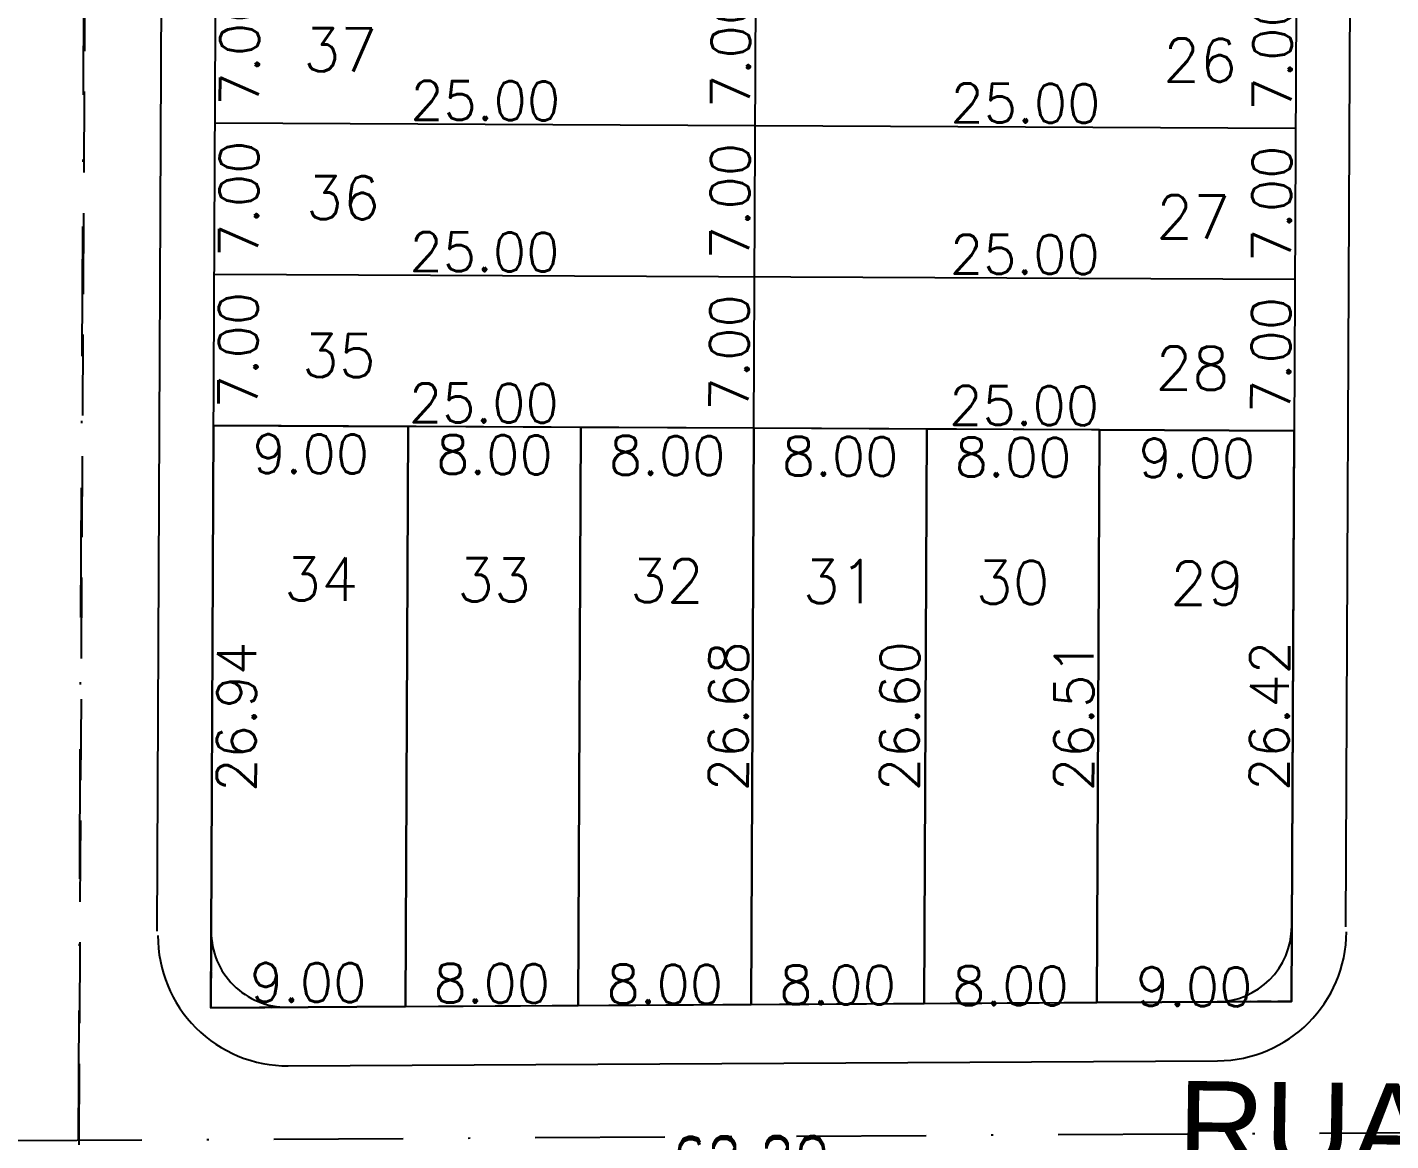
# Model space of a CAD drawing. Header units: millimetres. Extents: x -4430026 to 4783824, y 584 to 9593110.
# Drawn here: x 2057.7 to 2120.8, y 1505 to 1556.5 of the extents above; entities that cross this region are included whole.
import ezdxf
from ezdxf.enums import TextEntityAlignment as Align

# ---------------------------------------------------------------- set-up
doc = ezdxf.new("R2010")
doc.units = ezdxf.units.MM
for name, pattern in [('DASHDOT', [1, 0.5, -0.25, 0, -0.25]), ('HIDDEN', [0.375, 0.25, -0.125]), ('HIDDEN2', [0.1875, 0.125, -0.0625])]:
    doc.linetypes.add(name, pattern=pattern)
for name, color, linetype in [('boundary filipe', 6, 'Continuous'), ('BOUNDARY LOTES', 2, 'Continuous'), ('Calçada', 1, 'Continuous'), ('CANTOS', 9, 'HIDDEN'), ('Cota', 8, 'Continuous'), ('COTAS', 8, 'Continuous'), ('curvas', 4, 'Continuous'), ('Lotes', 2, 'Continuous'), ('Nomes de Ruas', 3, 'Continuous'), ('Numero de lotes', 5, 'Continuous'), ('Projeção', 8, 'HIDDEN2'), ('QUADRA', 4, 'Continuous')]:
    doc.layers.add(name, color=color, linetype=linetype)
doc.styles.add('arcad1', font='romans.shx')
doc.styles.add('ARIAL', font='arial.ttf', dxfattribs={"height": 0.25})
doc.styles.add('ROMANS', font='romans.shx')
doc.dimstyles.new('BOLA100', dxfattribs={"dimscale": 0, "dimtxt": 1.9, "dimasz": 0.18, "dimexe": 0.18, "dimexo": 0.063, "dimgap": 0, "dimtad": 1, "dimzin": 4, "dimdsep": 46, "dimtxsty": 'ROMANS', "dimcen": 0.09, "dimse1": 1, "dimse2": 1, "dimsd1": 1, "dimsd2": 1, "dimclrt": 256, "dimaunit": 1, "dimadec": 4, "dimazin": 0, "dimtfac": 1.2, "dimtix": 1, "dimtmove": 2, "dimatfit": 3, "dimfxl": 1, "dimtvp": 2, "dimtolj": 1, "dimtzin": 4, "dimarcsym": 0})
doc.dimstyles.get("Standard").update_dxf_attribs({"dimtxt": 0.18, "dimasz": 0.18, "dimexe": 0.18, "dimexo": 0.0625, "dimgap": 0.09, "dimtad": 0, "dimtih": 1, "dimtoh": 1, "dimdec": 4, "dimzin": 0, "dimdsep": 46, "dimtxsty": 'Standard', "dimcen": 0.09, "dimadec": 0, "dimazin": 0, "dimtfac": 1, "dimtdec": 4, "dimtofl": 0, "dimtmove": 0, "dimatfit": 3, "dimfxl": 1, "dimtolj": 1, "dimtzin": 0, "dimarcsym": 0})

# ---------------------------------------------------------------- blocks, each defined once
blk = doc.blocks.new('*D14053')
at = {"layer": 'DEFPOINTS', "color": 0, "linetype": 'ByBlock'}
for p in [(2060.026, 1505.026), (1997.823, 1504.664), (2060.035, 1503.321)]:
    blk.add_point(p, dxfattribs=at)
at = {"layer": 'COTAS', "linetype": 'ByBlock', "insert": (2028.929, 1504.09), "char_height": 1.9, "attachment_point": 5, "rotation": 0.33364, "style": 'ROMANS'}
blk.add_mtext('\\A1;62.20', dxfattribs=at)
blk = doc.blocks.new('*D14054')
at = {"layer": 'DEFPOINTS', "color": 0, "linetype": 'ByBlock'}
for p in [(2060.026, 1505.026), (2122.228, 1505.388), (2122.239, 1503.488)]:
    blk.add_point(p, dxfattribs=at)
at = {"layer": 'COTAS', "linetype": 'ByBlock', "insert": (2091.132, 1504.257), "char_height": 1.9, "attachment_point": 5, "rotation": 0.33364, "style": 'ROMANS'}
blk.add_mtext('\\A1;62.20', dxfattribs=at)
blk = doc.blocks.new('*D14067')
at = {"layer": 'DEFPOINTS', "color": 0, "linetype": 'ByBlock'}
for p in [(2061.057, 1722.86), (2060.026, 1505.026), (2062.085, 1505.016)]:
    blk.add_point(p, dxfattribs=at)
at = {"layer": 'COTAS', "linetype": 'ByBlock', "insert": (2061.651, 1613.937), "char_height": 1.9, "attachment_point": 5, "rotation": 89.72858, "style": 'ROMANS'}
blk.add_mtext('\\A1;217.84', dxfattribs=at)
blk = doc.blocks.new('*D14199')
at = {"layer": 'DEFPOINTS', "color": 0, "linetype": 'ByBlock'}
for p in [(2060.026, 1505.026), (2122.228, 1505.388), (2122.24, 1503.38)]:
    blk.add_point(p, dxfattribs=at)
at = {"layer": 'COTAS', "linetype": 'ByBlock', "insert": (2091.133, 1504.149), "char_height": 1.9, "attachment_point": 5, "rotation": 0.33364, "style": 'ROMANS'}
blk.add_mtext('\\A1;62.20', dxfattribs=at)
blk = doc.blocks.new('*D14203')
at = {"layer": 'DEFPOINTS', "color": 0, "linetype": 'ByBlock'}
for p in [(2060.026, 1505.026), (1997.823, 1504.664), (2060.037, 1503.017)]:
    blk.add_point(p, dxfattribs=at)
at = {"layer": 'COTAS', "linetype": 'ByBlock', "insert": (2028.93, 1503.786), "char_height": 1.9, "attachment_point": 5, "rotation": 0.33364, "style": 'ROMANS'}
blk.add_mtext('\\A1;62.20', dxfattribs=at)
blk = doc.blocks.new('*D14298')
at = {"layer": 'DEFPOINTS', "color": 0, "linetype": 'ByBlock'}
for p in [(2062.127, 1948.736), (2061.87, 1895.48), (2057.086, 1890.812), (2061.84, 1888.041), (2060.026, 1505.026)]:
    blk.add_point(p, dxfattribs=at)
at = {"layer": 'COTAS', "linetype": 'ByBlock', "insert": (2055.206, 1888.07), "char_height": 1.9, "attachment_point": 5, "rotation": 89.75016, "style": 'ROMANS'}
blk.add_mtext('\\A1;179°57\'25"', dxfattribs=at)
blk = doc.blocks.new('*D9647')
at = {"layer": 'DEFPOINTS', "color": 0}
for p in [(2066.277, 1537.088), (2091.277, 1536.969), (2091.27, 1535.493)]:
    blk.add_point(p, dxfattribs=at)
at = {"layer": 'Cota', "color": 41, "insert": (2078.787, 1539.152), "char_height": 1.8, "attachment_point": 5, "rotation": 359.72858, "style": 'ROMANS'}
blk.add_mtext('\\A1;25.00', dxfattribs=at)
blk = doc.blocks.new('*D9648')
at = {"layer": 'DEFPOINTS', "color": 0}
for p in [(2091.277, 1536.969), (2116.277, 1536.851), (2116.27, 1535.375)]:
    blk.add_point(p, dxfattribs=at)
at = {"layer": 'Cota', "color": 41, "insert": (2103.787, 1539.034), "char_height": 1.8, "attachment_point": 5, "rotation": 359.72858, "style": 'ROMANS'}
blk.add_mtext('\\A1;25.00', dxfattribs=at)
blk = doc.blocks.new('*D9649')
at = {"layer": 'DEFPOINTS', "color": 0}
for p in [(2066.311, 1544.087), (2091.31, 1543.969), (2091.303, 1542.493)]:
    blk.add_point(p, dxfattribs=at)
at = {"layer": 'Cota', "color": 41, "insert": (2078.821, 1546.152), "char_height": 1.8, "attachment_point": 5, "rotation": 359.72858, "style": 'ROMANS'}
blk.add_mtext('\\A1;25.00', dxfattribs=at)
blk = doc.blocks.new('*D9650')
at = {"layer": 'DEFPOINTS', "color": 0}
for p in [(2091.31, 1543.969), (2116.31, 1543.851), (2116.303, 1542.375)]:
    blk.add_point(p, dxfattribs=at)
at = {"layer": 'Cota', "color": 41, "insert": (2103.82, 1546.034), "char_height": 1.8, "attachment_point": 5, "rotation": 359.72858, "style": 'ROMANS'}
blk.add_mtext('\\A1;25.00', dxfattribs=at)
blk = doc.blocks.new('*D9651')
at = {"layer": 'DEFPOINTS', "color": 0}
for p in [(2066.344, 1551.087), (2091.344, 1550.969), (2091.337, 1549.493)]:
    blk.add_point(p, dxfattribs=at)
at = {"layer": 'Cota', "color": 41, "insert": (2078.854, 1553.152), "char_height": 1.8, "attachment_point": 5, "rotation": 359.72858, "style": 'ROMANS'}
blk.add_mtext('\\A1;25.00', dxfattribs=at)
blk = doc.blocks.new('*D9652')
at = {"layer": 'DEFPOINTS', "color": 0}
for p in [(2091.344, 1550.969), (2116.343, 1550.851), (2116.336, 1549.375)]:
    blk.add_point(p, dxfattribs=at)
at = {"layer": 'Cota', "color": 41, "insert": (2103.853, 1553.034), "char_height": 1.8, "attachment_point": 5, "rotation": 359.72858, "style": 'ROMANS'}
blk.add_mtext('\\A1;25.00', dxfattribs=at)
blk = doc.blocks.new('*D9674')
at = {"layer": 'DEFPOINTS', "color": 0}
for p in [(2066.382, 1559.106), (2066.349, 1552.106), (2071.068, 1552.084)]:
    blk.add_point(p, dxfattribs=at)
at = {"layer": 'Cota', "color": 41, "insert": (2067.485, 1555.601), "char_height": 1.8, "attachment_point": 5, "rotation": 89.72858, "style": 'ROMANS'}
blk.add_mtext('\\A1;7.00', dxfattribs=at)
blk = doc.blocks.new('*D9675')
at = {"layer": 'DEFPOINTS', "color": 0}
for p in [(2066.349, 1552.106), (2066.315, 1545.106), (2071.035, 1545.084)]:
    blk.add_point(p, dxfattribs=at)
at = {"layer": 'Cota', "color": 41, "insert": (2067.452, 1548.601), "char_height": 1.8, "attachment_point": 5, "rotation": 89.72858, "style": 'ROMANS'}
blk.add_mtext('\\A1;7.00', dxfattribs=at)
blk = doc.blocks.new('*D9676')
at = {"layer": 'DEFPOINTS', "color": 0}
for p in [(2066.315, 1545.106), (2066.282, 1538.106), (2071.002, 1538.084)]:
    blk.add_point(p, dxfattribs=at)
at = {"layer": 'Cota', "color": 41, "insert": (2067.418, 1541.601), "char_height": 1.8, "attachment_point": 5, "rotation": 89.72858, "style": 'ROMANS'}
blk.add_mtext('\\A1;7.00', dxfattribs=at)
blk = doc.blocks.new('*D9677')
at = {"layer": 'DEFPOINTS', "color": 0}
for p in [(2066.282, 1538.106), (2066.155, 1511.162), (2070.874, 1511.139)]:
    blk.add_point(p, dxfattribs=at)
at = {"layer": 'Cota', "color": 41, "insert": (2067.338, 1524.629), "char_height": 1.8, "attachment_point": 5, "rotation": 89.72858, "style": 'ROMANS'}
blk.add_mtext('\\A1;26.94', dxfattribs=at)
blk = doc.blocks.new('*D9678')
at = {"layer": 'DEFPOINTS', "color": 0}
for p in [(2091.282, 1537.988), (2091.156, 1511.307), (2093.644, 1511.295)]:
    blk.add_point(p, dxfattribs=at)
at = {"layer": 'Cota', "color": 41, "insert": (2090.108, 1524.653), "char_height": 1.8, "attachment_point": 5, "rotation": 89.72858, "style": 'ROMANS'}
blk.add_mtext('\\A1;26.68', dxfattribs=at)
blk = doc.blocks.new('*D9679')
at = {"layer": 'DEFPOINTS', "color": 0}
for p in [(2099.282, 1537.95), (2099.156, 1511.354), (2101.565, 1511.342)]:
    blk.add_point(p, dxfattribs=at)
at = {"layer": 'Cota', "color": 41, "insert": (2098.028, 1524.657), "char_height": 1.8, "attachment_point": 5, "rotation": 89.72858, "style": 'ROMANS'}
blk.add_mtext('\\A1;26.60', dxfattribs=at)
blk = doc.blocks.new('*D9680')
at = {"layer": 'DEFPOINTS', "color": 0}
for p in [(2107.282, 1537.912), (2107.156, 1511.4), (2109.627, 1511.389)]:
    blk.add_point(p, dxfattribs=at)
at = {"layer": 'Cota', "color": 41, "insert": (2106.09, 1524.661), "char_height": 1.8, "attachment_point": 5, "rotation": 89.72858, "style": 'ROMANS'}
blk.add_mtext('\\A1;26.51', dxfattribs=at)
blk = doc.blocks.new('*D9681')
at = {"layer": 'DEFPOINTS', "color": 0}
for p in [(2116.282, 1537.869), (2116.157, 1511.453), (2118.677, 1511.441)]:
    blk.add_point(p, dxfattribs=at)
at = {"layer": 'Cota', "color": 41, "insert": (2115.139, 1524.666), "char_height": 1.8, "attachment_point": 5, "rotation": 89.72858, "style": 'ROMANS'}
blk.add_mtext('\\A1;26.42', dxfattribs=at)
blk = doc.blocks.new('*D9700')
at = {"layer": 'DEFPOINTS', "color": 0}
for p in [(2066.282, 1538.106), (2075.282, 1538.063), (2075.259, 1533.18)]:
    blk.add_point(p, dxfattribs=at)
at = {"layer": 'Cota', "color": 41, "insert": (2070.776, 1536.801), "char_height": 1.8, "attachment_point": 5, "rotation": 359.72858, "style": 'ROMANS'}
blk.add_mtext('\\A1;9.00', dxfattribs=at)
blk = doc.blocks.new('*D9701')
at = {"layer": 'DEFPOINTS', "color": 0}
for p in [(2075.282, 1538.063), (2083.282, 1538.026), (2083.259, 1533.142)]:
    blk.add_point(p, dxfattribs=at)
at = {"layer": 'Cota', "color": 41, "insert": (2079.276, 1536.761), "char_height": 1.8, "attachment_point": 5, "rotation": 359.72858, "style": 'ROMANS'}
blk.add_mtext('\\A1;8.00', dxfattribs=at)
blk = doc.blocks.new('*D9702')
at = {"layer": 'DEFPOINTS', "color": 0}
for p in [(2083.282, 1538.026), (2091.282, 1537.988), (2091.259, 1533.104)]:
    blk.add_point(p, dxfattribs=at)
at = {"layer": 'Cota', "color": 41, "insert": (2087.276, 1536.723), "char_height": 1.8, "attachment_point": 5, "rotation": 359.72858, "style": 'ROMANS'}
blk.add_mtext('\\A1;8.00', dxfattribs=at)
blk = doc.blocks.new('*D9703')
at = {"layer": 'DEFPOINTS', "color": 0}
for p in [(2091.282, 1537.988), (2099.282, 1537.95), (2099.259, 1533.066)]:
    blk.add_point(p, dxfattribs=at)
at = {"layer": 'Cota', "color": 41, "insert": (2095.276, 1536.685), "char_height": 1.8, "attachment_point": 5, "rotation": 359.72858, "style": 'ROMANS'}
blk.add_mtext('\\A1;8.00', dxfattribs=at)
blk = doc.blocks.new('*D9704')
at = {"layer": 'DEFPOINTS', "color": 0}
for p in [(2099.282, 1537.95), (2107.282, 1537.912), (2107.259, 1533.029)]:
    blk.add_point(p, dxfattribs=at)
at = {"layer": 'Cota', "color": 41, "insert": (2103.276, 1536.647), "char_height": 1.8, "attachment_point": 5, "rotation": 359.72858, "style": 'ROMANS'}
blk.add_mtext('\\A1;8.00', dxfattribs=at)
blk = doc.blocks.new('*D9705')
at = {"layer": 'DEFPOINTS', "color": 0}
for p in [(2107.282, 1537.912), (2116.282, 1537.869), (2116.259, 1532.986)]:
    blk.add_point(p, dxfattribs=at)
at = {"layer": 'Cota', "color": 41, "insert": (2111.776, 1536.607), "char_height": 1.8, "attachment_point": 5, "rotation": 359.72858, "style": 'ROMANS'}
blk.add_mtext('\\A1;9.00', dxfattribs=at)
blk = doc.blocks.new('*D9706')
at = {"layer": 'DEFPOINTS', "color": 0}
for p in [(2066.155, 1511.162), (2075.155, 1511.214), (2075.143, 1508.708)]:
    blk.add_point(p, dxfattribs=at)
at = {"layer": 'Cota', "color": 41, "insert": (2070.66, 1512.329), "char_height": 1.8, "attachment_point": 5, "rotation": 359.72858, "style": 'ROMANS'}
blk.add_mtext('\\A1;9.00', dxfattribs=at)
blk = doc.blocks.new('*D9707')
at = {"layer": 'DEFPOINTS', "color": 0}
for p in [(2075.155, 1511.214), (2083.155, 1511.261), (2083.143, 1508.67)]:
    blk.add_point(p, dxfattribs=at)
at = {"layer": 'Cota', "color": 41, "insert": (2079.16, 1512.289), "char_height": 1.8, "attachment_point": 5, "rotation": 359.72858, "style": 'ROMANS'}
blk.add_mtext('\\A1;8.00', dxfattribs=at)
blk = doc.blocks.new('*D9708')
at = {"layer": 'DEFPOINTS', "color": 0}
for p in [(2083.155, 1511.261), (2091.156, 1511.307), (2091.143, 1508.632)]:
    blk.add_point(p, dxfattribs=at)
at = {"layer": 'Cota', "color": 41, "insert": (2087.16, 1512.251), "char_height": 1.8, "attachment_point": 5, "rotation": 359.72858, "style": 'ROMANS'}
blk.add_mtext('\\A1;8.00', dxfattribs=at)
blk = doc.blocks.new('*D9709')
at = {"layer": 'DEFPOINTS', "color": 0}
for p in [(2091.156, 1511.307), (2099.156, 1511.354), (2099.143, 1508.594)]:
    blk.add_point(p, dxfattribs=at)
at = {"layer": 'Cota', "color": 41, "insert": (2095.16, 1512.213), "char_height": 1.8, "attachment_point": 5, "rotation": 359.72858, "style": 'ROMANS'}
blk.add_mtext('\\A1;8.00', dxfattribs=at)
blk = doc.blocks.new('*D9710')
at = {"layer": 'DEFPOINTS', "color": 0}
for p in [(2099.156, 1511.354), (2107.156, 1511.4), (2107.143, 1508.557)]:
    blk.add_point(p, dxfattribs=at)
at = {"layer": 'Cota', "color": 41, "insert": (2103.16, 1512.175), "char_height": 1.8, "attachment_point": 5, "rotation": 359.72858, "style": 'ROMANS'}
blk.add_mtext('\\A1;8.00', dxfattribs=at)
blk = doc.blocks.new('*D9711')
at = {"layer": 'DEFPOINTS', "color": 0}
for p in [(2107.156, 1511.4), (2116.157, 1511.453), (2116.143, 1508.514)]:
    blk.add_point(p, dxfattribs=at)
at = {"layer": 'Cota', "color": 41, "insert": (2111.66, 1512.135), "char_height": 1.8, "attachment_point": 5, "rotation": 359.72858, "style": 'ROMANS'}
blk.add_mtext('\\A1;9.00', dxfattribs=at)
blk = doc.blocks.new('*D9731')
at = {"layer": 'DEFPOINTS', "color": 0}
for p in [(2089.11, 1558.998), (2089.077, 1551.998), (2093.796, 1551.976)]:
    blk.add_point(p, dxfattribs=at)
at = {"layer": 'Cota', "color": 41, "insert": (2090.213, 1555.493), "char_height": 1.8, "attachment_point": 5, "rotation": 89.72858, "style": 'ROMANS'}
blk.add_mtext('\\A1;7.00', dxfattribs=at)
blk = doc.blocks.new('*D9732')
at = {"layer": 'DEFPOINTS', "color": 0}
for p in [(2089.077, 1551.998), (2089.044, 1544.998), (2093.763, 1544.976)]:
    blk.add_point(p, dxfattribs=at)
at = {"layer": 'Cota', "color": 41, "insert": (2090.18, 1548.493), "char_height": 1.8, "attachment_point": 5, "rotation": 89.72858, "style": 'ROMANS'}
blk.add_mtext('\\A1;7.00', dxfattribs=at)
blk = doc.blocks.new('*D9733')
at = {"layer": 'DEFPOINTS', "color": 0}
for p in [(2089.044, 1544.998), (2089.01, 1537.998), (2093.73, 1537.976)]:
    blk.add_point(p, dxfattribs=at)
at = {"layer": 'Cota', "color": 41, "insert": (2090.146, 1541.493), "char_height": 1.8, "attachment_point": 5, "rotation": 89.72858, "style": 'ROMANS'}
blk.add_mtext('\\A1;7.00', dxfattribs=at)
blk = doc.blocks.new('*D9753')
at = {"layer": 'DEFPOINTS', "color": 0}
for p in [(2114.176, 1558.879), (2114.143, 1551.88), (2118.862, 1551.857)]:
    blk.add_point(p, dxfattribs=at)
at = {"layer": 'Cota', "color": 41, "insert": (2115.279, 1555.374), "char_height": 1.8, "attachment_point": 5, "rotation": 89.72858, "style": 'ROMANS'}
blk.add_mtext('\\A1;7.00', dxfattribs=at)
blk = doc.blocks.new('*D9754')
at = {"layer": 'DEFPOINTS', "color": 0}
for p in [(2114.143, 1551.88), (2114.11, 1544.88), (2118.829, 1544.857)]:
    blk.add_point(p, dxfattribs=at)
at = {"layer": 'Cota', "color": 41, "insert": (2115.246, 1548.374), "char_height": 1.8, "attachment_point": 5, "rotation": 89.72858, "style": 'ROMANS'}
blk.add_mtext('\\A1;7.00', dxfattribs=at)
blk = doc.blocks.new('*D9755')
at = {"layer": 'DEFPOINTS', "color": 0}
for p in [(2114.11, 1544.88), (2114.077, 1537.88), (2118.796, 1537.857)]:
    blk.add_point(p, dxfattribs=at)
at = {"layer": 'Cota', "color": 41, "insert": (2115.213, 1541.374), "char_height": 1.8, "attachment_point": 5, "rotation": 89.72858, "style": 'ROMANS'}
blk.add_mtext('\\A1;7.00', dxfattribs=at)
blk = doc.blocks.new('*D8600')
at = {"layer": 'DEFPOINTS', "color": 0, "linetype": 'ByBlock'}
for p in [(2061.057, 1722.86), (2060.026, 1505.026), (2062.085, 1505.016)]:
    blk.add_point(p, dxfattribs=at)
at = {"layer": 'COTAS', "linetype": 'ByBlock', "insert": (2061.651, 1613.937), "char_height": 1.9, "attachment_point": 5, "rotation": 89.72858, "style": 'ROMANS'}
blk.add_mtext('\\A1;217.84', dxfattribs=at)

msp = doc.modelspace()

# ---------------------------------------------------------------- linework, layer by layer
at = {"layer": 'boundary filipe', "elevation": 2.439}
msp.add_lwpolyline([(2066.155, 1511.162), (2067.108, 1712.381), (2117.107, 1712.144), (2116.157, 1511.453), (2066.155, 1511.162)], dxfattribs=at)
at = {"layer": 'BOUNDARY LOTES', "elevation": 2.439}
for points in [[(2075.282, 1538.063), (2066.282, 1538.106), (2066.155, 1511.162), (2075.155, 1511.214)], [(2066.282, 1538.106), (2075.281, 1538.063), (2075.154, 1511.214), (2066.155, 1511.162)], [(2083.282, 1538.026), (2075.282, 1538.063), (2075.154, 1511.214), (2083.155, 1511.261)], [(2083.282, 1538.026), (2075.282, 1538.063), (2075.155, 1511.214), (2083.155, 1511.261)], [(2091.282, 1537.988), (2083.282, 1538.026), (2083.155, 1511.261), (2091.155, 1511.307)], [(2091.282, 1537.988), (2083.282, 1538.026), (2083.155, 1511.261), (2091.155, 1511.307)], [(2099.282, 1537.95), (2091.282, 1537.988), (2091.156, 1511.307), (2099.156, 1511.354)], [(2099.282, 1537.95), (2091.282, 1537.988), (2091.156, 1511.307), (2099.156, 1511.354)], [(2107.282, 1537.912), (2099.282, 1537.95), (2099.156, 1511.354), (2107.156, 1511.4)], [(2107.282, 1537.912), (2099.282, 1537.95), (2099.156, 1511.354), (2107.156, 1511.4)], [(2116.282, 1537.869), (2107.282, 1537.912), (2107.156, 1511.4), (2116.155, 1511.453)], [(2107.282, 1537.912), (2116.28, 1537.869), (2116.155, 1511.453), (2107.157, 1511.4)]]:
    msp.add_lwpolyline(points, close=True, dxfattribs=at)
at = {"layer": 'Calçada'}
for p, q in [((2063.671, 1514.711, 2.439), (2064.591, 1708.893, 2.439)), ((2118.673, 1514.904, 2.439), (2119.591, 1708.632, 2.439))]:
    msp.add_line(p, q, dxfattribs=at)
at = {"layer": 'Calçada', "lineweight": -3}
msp.add_line((2069.736, 1508.473), (2112.738, 1508.706), dxfattribs=at)
msp.add_line((2069.736, 1508.473), (2112.738, 1508.706), dxfattribs=at)
for centre, start, end in [((2069.704, 1514.473), 179.70531, 270.31037), ((2069.704, 1514.473), 179.70531, 270.31037), ((2112.705, 1514.706), 270.31037, 359.70531), ((2112.705, 1514.706), 270.31037, 359.70531)]:
    msp.add_arc(centre, 6, start, end, dxfattribs=at)
at = {"layer": 'CANTOS', "ltscale": 2.5, "elevation": 2.439}
for points in [[(2066.171, 1514.699), (2066.155, 1511.162), (2069.655, 1511.182)], [(2116.173, 1514.916), (2116.157, 1511.453), (2112.693, 1511.433)]]:
    msp.add_lwpolyline(points, dxfattribs=at)
at = {"layer": 'curvas'}
for centre, start, end in [((2069.671, 1514.682, 2.439), 179.72858, 270.33364), ((2112.673, 1514.933, 2.439), 270.33364, 359.72858)]:
    msp.add_arc(centre, 3.5, start, end, dxfattribs=at)
at = {"layer": 'Lotes'}
for p, q in [((2091.156, 1511.307, 2.439), (2092.108, 1712.262, 2.439)), ((2116.348, 1551.869, 2.439), (2066.349, 1552.106, 2.439)), ((2116.315, 1544.869, 2.439), (2066.315, 1545.106, 2.439)), ((2116.282, 1537.869, 2.439), (2066.282, 1538.106, 2.439)), ((2116.282, 1537.869, 2.439), (2066.282, 1538.106, 2.439)), ((2075.155, 1511.214, 2.439), (2075.282, 1538.063, 2.439)), ((2083.155, 1511.261, 2.439), (2083.282, 1538.026, 2.439)), ((2099.156, 1511.354, 2.439), (2099.282, 1537.95, 2.439)), ((2107.156, 1511.4, 2.439), (2107.282, 1537.912, 2.439))]:
    msp.add_line(p, q, dxfattribs=at)
at = {"layer": 'Projeção', "linetype": 'DASHDOT', "ltscale": 12}
for p, q in [((2060.026, 1505.026, 2.439), (2062.127, 1948.736, 2.439)), ((1669.767, 1502.753, 2.439), (2314.916, 1506.51, 2.439))]:
    msp.add_line(p, q, dxfattribs=at)
at = {"layer": 'Projeção', "linetype": 'HIDDEN', "ltscale": 15}
msp.add_line((2060.054, 1504.821, 103.708), (2060.581, 1607.29, 103.708), dxfattribs=at)
at = {"layer": 'QUADRA', "elevation": 2.439}
msp.add_lwpolyline([(2066.155, 1511.162), (2067.108, 1712.381), (2117.107, 1712.144), (2116.157, 1511.453), (2066.155, 1511.162)], dxfattribs=at)

# ---------------------------------------------------------------- texts
at = {"layer": 'Nomes de Ruas', "extrusion": (-0.084173, 0.020544, 0.996239), "style": 'ARIAL'}
msp.add_text('RUA 36  .', height=4, rotation=102.96746, dxfattribs=at).set_placement((-1966.068, 1699.012, -147.764), align=Align.MIDDLE_CENTER)
at = {"layer": 'Numero de lotes', "style": 'arcad1'}
for s, p in [('37', (2072.145, 1555.504, 2.439)), ('26', (2111.933, 1555.024, 2.439)), ('36', (2072.265, 1548.656, 2.439)), ('27', (2111.61, 1547.767, 2.439)), ('35', (2072.078, 1541.354, 2.439)), ('28', (2111.577, 1540.767, 2.439)), ('34', (2071.259, 1531.004, 2.439)), ('33', (2079.259, 1530.966, 2.439)), ('32', (2087.259, 1530.928, 2.439)), ('31', (2095.259, 1530.89, 2.439)), ('30', (2103.258, 1530.852, 2.439)), ('29', (2112.258, 1530.81, 2.439))]:
    msp.add_text(s, height=2, rotation=359.72858, dxfattribs=at).set_placement(p, align=Align.MIDDLE_CENTER)

# ---------------------------------------------------------------- dimensions: what is measured, and where the dimension line sits
at = {"layer": 'Cota'}
for base, p1, p2, angle, picture, middle in [((2071.068, 1552.084, 2.439), (2066.382, 1559.106, 2.439), (2066.349, 1552.106, 2.439), 89.72858, '*D9674', (2067.485, 1555.601, 2.439)), ((2093.796, 1551.976, 2.439), (2089.11, 1558.998, 2.439), (2089.077, 1551.998, 2.439), 89.72858, '*D9731', (2090.213, 1555.493, 2.439)), ((2118.862, 1551.857, 2.439), (2114.176, 1558.879, 2.439), (2114.143, 1551.88, 2.439), 89.72858, '*D9753', (2115.279, 1555.374, 2.439)), ((2116.336, 1549.375, 2.439), (2091.344, 1550.969, 2.439), (2116.343, 1550.851, 2.439), 179.72858, '*D9652', (2103.853, 1553.034, 2.439)), ((2071.035, 1545.084, 2.439), (2066.349, 1552.106, 2.439), (2066.315, 1545.106, 2.439), 89.72858, '*D9675', (2067.452, 1548.601, 2.439)), ((2093.763, 1544.976, 2.439), (2089.077, 1551.998, 2.439), (2089.044, 1544.998, 2.439), 89.72858, '*D9732', (2090.18, 1548.493, 2.439)), ((2118.829, 1544.857, 2.439), (2114.143, 1551.88, 2.439), (2114.11, 1544.88, 2.439), 89.72858, '*D9754', (2115.246, 1548.374, 2.439)), ((2116.303, 1542.375, 2.439), (2091.31, 1543.969, 2.439), (2116.31, 1543.851, 2.439), 179.72858, '*D9650', (2103.82, 1546.034, 2.439)), ((2071.002, 1538.084, 2.439), (2066.315, 1545.106, 2.439), (2066.282, 1538.106, 2.439), 89.72858, '*D9676', (2067.418, 1541.601, 2.439)), ((2093.73, 1537.976, 2.439), (2089.044, 1544.998, 2.439), (2089.01, 1537.998, 2.439), 89.72858, '*D9733', (2090.146, 1541.493, 2.439)), ((2118.796, 1537.857, 2.439), (2114.11, 1544.88, 2.439), (2114.077, 1537.88, 2.439), 89.72858, '*D9755', (2115.213, 1541.374, 2.439)), ((2116.27, 1535.375, 2.439), (2091.277, 1536.969, 2.439), (2116.277, 1536.851, 2.439), 179.72858, '*D9648', (2103.787, 1539.034, 2.439)), ((2070.874, 1511.139, 2.439), (2066.282, 1538.106, 2.439), (2066.155, 1511.162, 2.439), 89.72858, '*D9677', (2067.338, 1524.629, 2.439)), ((2075.259, 1533.18, 2.439), (2066.282, 1538.106, 2.439), (2075.282, 1538.063, 2.439), 359.72858, '*D9700', (2070.776, 1536.801, 2.439)), ((2083.259, 1533.142, 2.439), (2075.282, 1538.063, 2.439), (2083.282, 1538.026, 2.439), 359.72858, '*D9701', (2079.276, 1536.761, 2.439)), ((2091.259, 1533.104, 2.439), (2083.282, 1538.026, 2.439), (2091.282, 1537.988, 2.439), 359.72858, '*D9702', (2087.276, 1536.723, 2.439)), ((2093.644, 1511.295, 2.439), (2091.282, 1537.988, 2.439), (2091.156, 1511.307, 2.439), 89.72858, '*D9678', (2090.108, 1524.653, 2.439)), ((2099.259, 1533.066, 2.439), (2091.282, 1537.988, 2.439), (2099.282, 1537.95, 2.439), 359.72858, '*D9703', (2095.276, 1536.685, 2.439)), ((2101.565, 1511.342, 2.439), (2099.282, 1537.95, 2.439), (2099.156, 1511.354, 2.439), 89.72858, '*D9679', (2098.028, 1524.657, 2.439)), ((2107.259, 1533.029, 2.439), (2099.282, 1537.95, 2.439), (2107.282, 1537.912, 2.439), 359.72858, '*D9704', (2103.276, 1536.647, 2.439)), ((2109.627, 1511.389, 2.439), (2107.282, 1537.912, 2.439), (2107.156, 1511.4, 2.439), 89.72858, '*D9680', (2106.09, 1524.661, 2.439)), ((2116.259, 1532.986, 2.439), (2107.282, 1537.912, 2.439), (2116.282, 1537.869, 2.439), 359.72858, '*D9705', (2111.776, 1536.607, 2.439)), ((2118.677, 1511.441, 2.439), (2116.282, 1537.869, 2.439), (2116.157, 1511.453, 2.439), 89.72858, '*D9681', (2115.139, 1524.666, 2.439)), ((2075.143, 1508.708, 2.439), (2066.155, 1511.162, 2.439), (2075.155, 1511.214, 2.439), 359.72858, '*D9706', (2070.66, 1512.329, 2.439)), ((2083.143, 1508.67, 2.439), (2075.155, 1511.214, 2.439), (2083.155, 1511.261, 2.439), 359.72858, '*D9707', (2079.16, 1512.289, 2.439)), ((2091.143, 1508.632, 2.439), (2083.155, 1511.261, 2.439), (2091.156, 1511.307, 2.439), 359.72858, '*D9708', (2087.16, 1512.251, 2.439)), ((2099.143, 1508.594, 2.439), (2091.156, 1511.307, 2.439), (2099.156, 1511.354, 2.439), 359.72858, '*D9709', (2095.16, 1512.213, 2.439)), ((2107.143, 1508.557, 2.439), (2099.156, 1511.354, 2.439), (2107.156, 1511.4, 2.439), 359.72858, '*D9710', (2103.16, 1512.175, 2.439)), ((2116.143, 1508.514, 2.439), (2107.156, 1511.4, 2.439), (2116.157, 1511.453, 2.439), 359.72858, '*D9711', (2111.66, 1512.135, 2.439))]:
    dim = msp.add_linear_dim(base=base, p1=p1, p2=p2, angle=angle, dimstyle='Standard', override={"dimtxt": 1.8, "dimexo": 0.063, "dimgap": 0, "dimtih": 0, "dimtoh": 0, "dimdec": 2, "dimzin": 4, "dimtxsty": 'ROMANS', "dimse1": 1, "dimse2": 1, "dimsd1": 1, "dimsd2": 1, "dimclrt": 41, "dimtfac": 1.2, "dimtdec": 2, "dimtix": 1, "dimtofl": 1, "dimtmove": 2, "dimfxl": 0.18, "dimfxlon": 1, "dimtvp": 2, "dimtzin": 4}, dxfattribs=at)
    dim.commit()
    dim.dimension.update_dxf_attribs({"geometry": picture, "text_midpoint": middle})
for p1, p2, picture, middle in [((2066.344, 1551.087, 2.439), (2091.344, 1550.969, 2.439), '*D9651', (2078.854, 1553.152, 2.439)), ((2066.311, 1544.087, 2.439), (2091.31, 1543.969, 2.439), '*D9649', (2078.821, 1546.152, 2.439)), ((2066.277, 1537.088, 2.439), (2091.277, 1536.969, 2.439), '*D9647', (2078.787, 1539.152, 2.439))]:
    dim = msp.add_aligned_dim(p1=p1, p2=p2, distance=-1.476, dimstyle='Standard', override={"dimtxt": 1.8, "dimexo": 0.063, "dimgap": 0, "dimtih": 0, "dimtoh": 0, "dimdec": 2, "dimzin": 4, "dimtxsty": 'ROMANS', "dimse1": 1, "dimse2": 1, "dimsd1": 1, "dimsd2": 1, "dimclrt": 41, "dimtfac": 1.2, "dimtdec": 2, "dimtix": 1, "dimtofl": 1, "dimtmove": 2, "dimfxl": 0.18, "dimfxlon": 1, "dimtvp": 2, "dimtzin": 4}, dxfattribs=at)
    dim.commit()
    dim.dimension.update_dxf_attribs({"geometry": picture, "text_midpoint": middle})
at = {"layer": 'COTAS', "linetype": 'ByBlock'}
dim = msp.add_angular_dim_2l(base=(2057.085642, 1890.812467), line1=((2060.025518, 1505.025767, 2.4392), (2062.127458, 1948.735522, 2.4392)), line2=((2061.839935, 1888.040662, 2.4392), (2061.869573, 1895.479873, 2.4392)), dimstyle='BOLA100', override={"dimscale": 1, "dimdec": 0, "dimazin": 1, "dimfxl": 0.18}, dxfattribs=at)
dim.commit()
dim.dimension.update_dxf_attribs({"geometry": '*D14298', "text_midpoint": (2055.205755, 1888.069591, 2.4392)})
for p1, p2, distance, picture, middle in [((2061.057, 1722.86, 2.439), (2060.026, 1505.026, 2.439), 2.06, '*D14067', (2061.651, 1613.937, 2.439)), ((2061.057, 1722.86, 2.439), (2060.026, 1505.026, 2.439), 2.06, '*D8600', (2061.651, 1613.937, 2.439)), ((2060.026, 1505.026, 2.439), (2122.228, 1505.388, 2.439), -1.9, '*D14054', (2091.132, 1504.257, 2.439)), ((1997.823, 1504.664, 2.439), (2060.026, 1505.026, 2.439), -1.705, '*D14053', (2028.929, 1504.09, 2.439)), ((1997.823, 1504.664, 2.439), (2060.026, 1505.026, 2.439), -2.008, '*D14203', (2028.93, 1503.786, 2.439)), ((2060.026, 1505.026, 2.439), (2122.228, 1505.388, 2.439), -2.008, '*D14199', (2091.133, 1504.149, 2.439))]:
    dim = msp.add_aligned_dim(p1=p1, p2=p2, distance=distance, dimstyle='BOLA100', override={"dimscale": 1, "dimfxl": 0.18}, dxfattribs=at)
    dim.commit()
    dim.dimension.update_dxf_attribs({"geometry": picture, "text_midpoint": middle})

doc.saveas('drawing.dxf')
